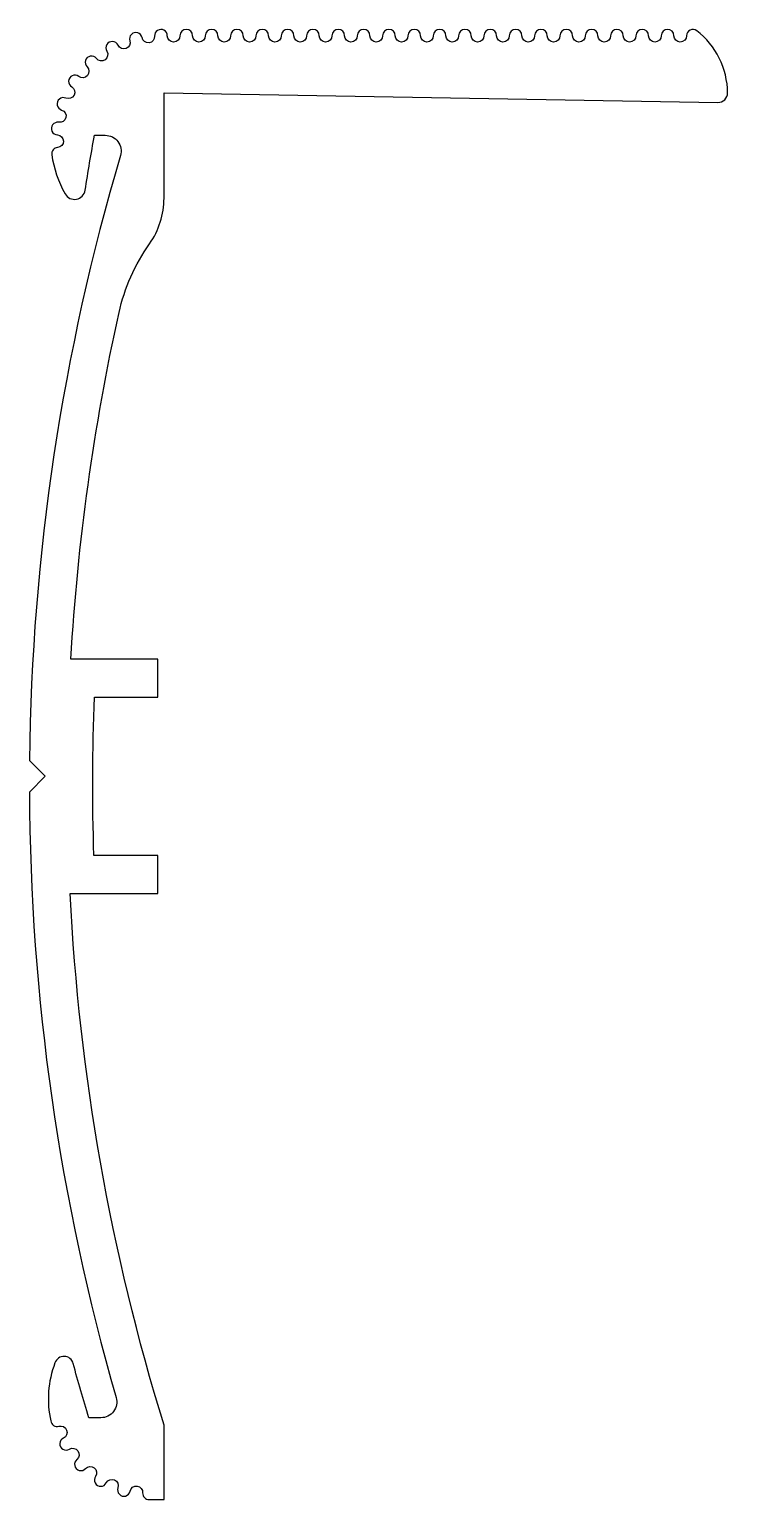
# Model space of a CAD drawing. Extents: x 256.3 to 278.3, y 226.1 to 272.5.
import ezdxf

# ---------------------------------------------------------------- set-up
doc = ezdxf.new("R2010")
doc.units = 0
doc.layers.add('ANA', color=220, linetype='CONTINUOUS')

msp = doc.modelspace()

# ---------------------------------------------------------------- linework, layer by layer
at = {"layer": 'ANA'}
msp.add_lwpolyline([(268.64, 272.285, 1), (268.24, 272.285, -1), (267.84, 272.285, 1), (267.44, 272.285, -1), (267.04, 272.285, 1), (266.64, 272.285, -1), (266.24, 272.285, 1), (265.84, 272.285, -1), (265.44, 272.285, 1), (265.04, 272.285, -1), (264.64, 272.285, 1), (264.24, 272.285, -1), (263.84, 272.285, 1), (263.44, 272.285, -1), (263.04, 272.285, 1), (262.64, 272.285, -1), (262.24, 272.285, 1), (261.84, 272.285, -1), (261.44, 272.285, 1), (261.04, 272.285, -1), (260.64, 272.285, 1.030982), (260.241, 272.273, -0.940775), (259.844, 272.225, 1.062953), (259.457, 272.128, -0.940775), (259.084, 271.985, 1.062953), (258.732, 271.798, -0.940775), (258.404, 271.569, 1.062953), (258.107, 271.302, -0.940775), (257.845, 271.001, 1.062953), (257.622, 270.671, -0.940775), (257.44, 270.315, 1.062953), (257.303, 269.94, -0.940775), (257.212, 269.551, 1.062953), (257.17, 269.154, -0.940775), (257.176, 268.755, 0.432199), (256.993, 268.528, 0.094669), (257.412, 267.291, 0.710655), (258.047, 267.407, -0.006212), (258.341, 269.143), (258.681, 269.143, -0.501284), (259.161, 268.501, 0.069447), (256.289, 249.399), (256.786, 248.902), (256.286, 248.403, 0.069435), (259.026, 229.284, -0.500211), (258.544, 228.646), (258.163, 228.647, -0.012023), (257.669, 230.36, 0.747584), (257.094, 230.378, 0.147706), (256.961, 228.544, 0.466405), (257.217, 228.377, -0.934994), (257.359, 228.004, 1.069526), (257.549, 227.653, -0.934994), (257.784, 227.33, 1.069526), (258.06, 227.042, -0.934994), (258.373, 226.794, 1.069526), (258.715, 226.59, -0.934994), (259.083, 226.433, 1.069526), (259.467, 226.327, -0.93372), (259.863, 226.274, 0.433217), (260.062, 226.062), (260.537, 226.062), (260.537, 228.415, -0.062299), (257.572, 245.202), (260.337, 245.202), (260.337, 246.402), (258.323, 246.402, -0.018423), (258.34, 251.402), (260.337, 251.402), (260.337, 252.602), (257.598, 252.602, -0.040274), (259.117, 263.542, -0.099594), (260.079, 265.714, 0.1551), (260.537, 267.157), (260.537, 270.485), (278.032, 270.18, 0.42163), (278.337, 270.482, 0.230711), (277.362, 272.444, 0.622368), (277.04, 272.285, -1), (276.64, 272.285, 1), (276.24, 272.285, -1), (275.84, 272.285, 1), (275.44, 272.285, -1), (275.04, 272.285, 1), (274.64, 272.285, -1), (274.24, 272.285, 1), (273.84, 272.285, -1), (273.44, 272.285, 1), (273.04, 272.285, -1), (272.64, 272.285, 1), (272.24, 272.285, -1), (271.84, 272.285, 1), (271.44, 272.285, -1), (271.04, 272.285, 1), (270.64, 272.285, -1), (270.24, 272.285, 1), (269.84, 272.285, -1), (269.44, 272.285, 1), (269.04, 272.285, -1)], format="xyb", close=True, dxfattribs=at)

doc.saveas('drawing.dxf')
